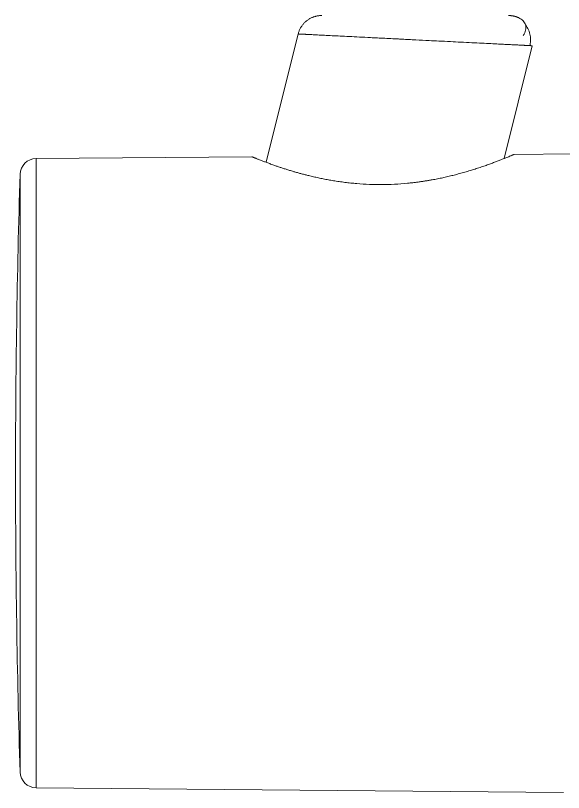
# Model space of a CAD drawing. Extents: x 3274 to 6433, y 0 to 2315.
# Drawn here: x 4178.82 to 4212.67, y 911.17 to 959.12 of the extents above; entities that cross this region are included whole.
import ezdxf

# ---------------------------------------------------------------- set-up
doc = ezdxf.new("R2010")
doc.units = 0
doc.header["$LTSCALE"] = 4
doc.header["$MEASUREMENT"] = 0
doc.layers.add('1', color=7, linetype='CONTINUOUS', true_color=0xffffff)

msp = doc.modelspace()

# ---------------------------------------------------------------- linework, layer by layer
at = {"layer": '1', "color": 7, "linetype": 'Continuous', "lineweight": 18}
for p, q in [((4196.279, 957.98), (4194.305, 950.064)), ((4210.733, 957.255), (4208.997, 950.292)), ((4193.415, 950.406), (4180.091, 950.29)), ((4213.215, 950.579), (4209.615, 950.548)), ((4179.1, 949.321), (4179.1, 912.424)), ((4180.091, 911.455), (4212.666, 911.17))]:
    msp.add_line(p, q, dxfattribs=at)
at = {"layer": '1', "color": 7, "linetype": 'Continuous', "lineweight": 13}
msp.add_line((4180.091, 950.29), (4180.091, 911.455), dxfattribs=at)
at = {"layer": '1', "color": 7, "linetype": 'Continuous', "lineweight": 18}
for centre, radius, start, end in [((4180.1, 949.29), 1, 90.5, 178.238), ((4778.817, 930.872), 600, 178.238022, 180), ((4778.817, 930.872), 600, 180, 181.761978), ((4180.1, 912.455), 1, 181.762, 269.5)]:
    msp.add_arc(centre, radius, start, end, dxfattribs=at)
for points, weights in [([(4197.734, 959.118), (4197.041, 959.118), (4196.458, 958.699), (4196.279, 957.98)], [1.23788287851, 1.01018036871, 0.945946221873, 1.045180438]), ([(4209.277, 959.118), (4209.487, 959.118), (4209.698, 959.074), (4209.899, 958.983)], [1.23788319625, 1.15889608126, 1.09957922178, 1.05993261781])]:
    msp.add_rational_spline(points, weights, degree=3, dxfattribs=at)
for points, knots in [([(4210.182, 957.885), (4210.258, 958.002), (4210.355, 958.226), (4210.349, 958.544), (4210.192, 958.807), (4210.009, 958.932), (4209.899, 958.983)], [0, 0, 0, 0, 0.257646, 0.512717, 0.761311, 1, 1, 1, 1]), ([(4210.585, 957.241), (4210.611, 957.343), (4210.642, 957.556), (4210.62, 957.894), (4210.517, 958.236), (4210.396, 958.442), (4210.321, 958.541)], [0, 0, 0, 0, 0.226825, 0.472406, 0.732304, 1, 1, 1, 1]), ([(4210.733, 957.255), (4210.733, 957.255), (4210.733, 957.255), (4210.732, 957.255), (4210.732, 957.255), (4210.731, 957.255), (4210.73, 957.255), (4210.728, 957.255), (4210.727, 957.255), (4210.725, 957.255), (4210.723, 957.255), (4210.72, 957.255), (4210.718, 957.255), (4210.715, 957.256), (4210.712, 957.256), (4210.709, 957.256), (4210.705, 957.256), (4210.701, 957.256), (4210.697, 957.256), (4210.693, 957.257), (4210.688, 957.257), (4210.684, 957.257), (4210.679, 957.257), (4210.673, 957.258), (4210.668, 957.258), (4210.662, 957.258), (4210.656, 957.258), (4210.65, 957.259), (4210.643, 957.259), (4210.636, 957.259), (4210.629, 957.26), (4210.622, 957.26), (4210.615, 957.261), (4210.607, 957.261), (4210.599, 957.261), (4210.593, 957.262), (4210.59, 957.262), (4210.59, 957.262)], [0, 0, 0, 0, 0.029169, 0.05835, 0.087542, 0.116746, 0.145962, 0.175189, 0.204427, 0.233678, 0.26294, 0.292214, 0.3215, 0.350798, 0.380107, 0.409429, 0.438762, 0.468108, 0.497465, 0.526835, 0.556217, 0.585611, 0.615017, 0.644435, 0.673866, 0.703309, 0.732764, 0.762232, 0.791713, 0.821205, 0.85071, 0.880228, 0.909759, 0.939302, 0.968857, 0.998426, 1, 1, 1, 1]), ([(4209.615, 950.548), (4209.615, 950.548), (4209.615, 950.548), (4209.614, 950.547), (4209.614, 950.547), (4209.613, 950.547), (4209.612, 950.546), (4209.611, 950.546), (4209.609, 950.545), (4209.607, 950.544), (4209.605, 950.544), (4209.603, 950.543), (4209.601, 950.542), (4209.598, 950.54), (4209.595, 950.539), (4209.592, 950.538), (4209.588, 950.536), (4209.585, 950.535), (4209.581, 950.533), (4209.577, 950.531), (4209.572, 950.529), (4209.568, 950.527), (4209.563, 950.525), (4209.558, 950.523), (4209.553, 950.521), (4209.547, 950.519), (4209.541, 950.516), (4209.535, 950.514), (4209.529, 950.511), (4209.523, 950.508), (4209.516, 950.505), (4209.509, 950.502), (4209.502, 950.499), (4209.494, 950.496), (4209.487, 950.493), (4209.479, 950.49), (4209.449, 950.477), (4209.39, 950.452), (4209.287, 950.409), (4209.167, 950.359), (4209.047, 950.311), (4208.936, 950.267), (4208.842, 950.229), (4208.741, 950.19), (4208.636, 950.149), (4208.525, 950.106), (4208.409, 950.062), (4208.287, 950.016), (4208.161, 949.97), (4208.029, 949.922), (4207.891, 949.873), (4207.748, 949.823), (4207.598, 949.773), (4207.443, 949.721), (4207.238, 949.654), (4206.98, 949.573), (4206.662, 949.478), (4206.334, 949.384), (4206.057, 949.311), (4205.838, 949.255), (4205.682, 949.217), (4205.525, 949.18), (4205.366, 949.143), (4205.206, 949.108), (4205.045, 949.074), (4204.883, 949.041), (4204.719, 949.009), (4204.54, 948.975), (4204.345, 948.941), (4204.132, 948.906), (4203.917, 948.874), (4203.698, 948.844), (4203.477, 948.816), (4203.252, 948.79), (4202.839, 948.748), (4202.236, 948.703), (4201.449, 948.68), (4200.669, 948.694), (4200.031, 948.734), (4199.528, 948.78), (4199.164, 948.821), (4198.807, 948.869), (4198.52, 948.913), (4198.299, 948.95), (4198.141, 948.978), (4197.984, 949.007), (4197.829, 949.037), (4197.675, 949.068), (4197.523, 949.1), (4197.372, 949.133), (4197.224, 949.167), (4197.076, 949.201), (4196.904, 949.243), (4196.708, 949.292), (4196.491, 949.349), (4196.278, 949.408), (4196.069, 949.467), (4195.855, 949.531), (4195.638, 949.597), (4195.42, 949.666), (4195.213, 949.733), (4195.017, 949.799), (4194.847, 949.858), (4194.702, 949.91), (4194.577, 949.954), (4194.458, 949.998), (4194.345, 950.04), (4194.239, 950.08), (4194.138, 950.118), (4194.038, 950.157), (4193.941, 950.194), (4193.848, 950.231), (4193.764, 950.264), (4193.688, 950.295), (4193.621, 950.322), (4193.577, 950.34), (4193.549, 950.351), (4193.533, 950.357), (4193.519, 950.363), (4193.506, 950.369), (4193.493, 950.374), (4193.482, 950.379), (4193.471, 950.383), (4193.461, 950.387), (4193.452, 950.391), (4193.444, 950.394), (4193.437, 950.397), (4193.431, 950.399), (4193.426, 950.401), (4193.422, 950.403), (4193.419, 950.405), (4193.417, 950.406), (4193.415, 950.406), (4193.415, 950.406), (4193.415, 950.406)], [0, 0, 0, 0, 0.001711, 0.003422, 0.005132, 0.006841, 0.008551, 0.010259, 0.011968, 0.013676, 0.015383, 0.017091, 0.018798, 0.020506, 0.022213, 0.02392, 0.025627, 0.027334, 0.029042, 0.030749, 0.032457, 0.034165, 0.035873, 0.037582, 0.039291, 0.041001, 0.042711, 0.044422, 0.046133, 0.047845, 0.049558, 0.051271, 0.052985, 0.0547, 0.056416, 0.058133, 0.059851, 0.075386, 0.090874, 0.106352, 0.121855, 0.130915, 0.13995, 0.148966, 0.157969, 0.166964, 0.175959, 0.18496, 0.193973, 0.202947, 0.211961, 0.221021, 0.230134, 0.239308, 0.248548, 0.265452, 0.282152, 0.298689, 0.315105, 0.322397, 0.329643, 0.336847, 0.344012, 0.351141, 0.358239, 0.365308, 0.372352, 0.379375, 0.388182, 0.397003, 0.405845, 0.414717, 0.423627, 0.432583, 0.441594, 0.472819, 0.503159, 0.532804, 0.563231, 0.578051, 0.592744, 0.607348, 0.621898, 0.628702, 0.635507, 0.642316, 0.649132, 0.655959, 0.6628, 0.669659, 0.676537, 0.68344, 0.690368, 0.701126, 0.711958, 0.722876, 0.733892, 0.745017, 0.75789, 0.770683, 0.783412, 0.796098, 0.808758, 0.818143, 0.827502, 0.836844, 0.846174, 0.855501, 0.864831, 0.874172, 0.884951, 0.895723, 0.9065, 0.917294, 0.928117, 0.938981, 0.942373, 0.945763, 0.949152, 0.952538, 0.955924, 0.959309, 0.962693, 0.966077, 0.969461, 0.972847, 0.976233, 0.979621, 0.98301, 0.986402, 0.989797, 0.993194, 0.996595, 1, 1, 1, 1])]:
    msp.add_open_spline(points, degree=3, knots=knots, dxfattribs=at)
at = {"layer": '1', "color": 7, "linetype": 'Continuous', "lineweight": 13}
msp.add_open_spline([(4210.59, 957.262), (4210.587, 957.262), (4210.582, 957.262), (4210.573, 957.263), (4210.564, 957.263), (4210.555, 957.264), (4210.545, 957.264), (4210.536, 957.265), (4210.526, 957.265), (4210.515, 957.266), (4210.505, 957.266), (4210.494, 957.267), (4210.483, 957.267), (4210.472, 957.268), (4210.46, 957.268), (4210.449, 957.269), (4210.437, 957.27), (4210.424, 957.27), (4210.412, 957.271), (4210.399, 957.271), (4210.386, 957.272), (4210.373, 957.273), (4210.36, 957.273), (4210.346, 957.274), (4210.332, 957.275), (4210.318, 957.276), (4210.303, 957.276), (4210.289, 957.277), (4210.274, 957.278), (4210.258, 957.278), (4210.243, 957.279), (4210.227, 957.28), (4210.211, 957.281), (4210.133, 957.285), (4209.976, 957.293), (4209.71, 957.306), (4209.403, 957.321), (4209.053, 957.339), (4208.647, 957.359), (4208.174, 957.383), (4207.622, 957.411), (4207.002, 957.442), (4206.352, 957.475), (4205.665, 957.509), (4205.011, 957.542), (4204.295, 957.578), (4203.67, 957.609), (4203.115, 957.637), (4202.728, 957.657), (4202.406, 957.673), (4202.045, 957.691), (4201.638, 957.711), (4201.18, 957.734), (4200.652, 957.761), (4200.065, 957.79), (4199.437, 957.822), (4198.878, 957.85), (4198.362, 957.876), (4197.89, 957.9), (4197.466, 957.921), (4197.108, 957.939), (4196.9, 957.949), (4196.793, 957.955), (4196.764, 957.956), (4196.735, 957.958), (4196.707, 957.959), (4196.679, 957.96), (4196.653, 957.962), (4196.628, 957.963), (4196.603, 957.964), (4196.579, 957.965), (4196.557, 957.967), (4196.535, 957.968), (4196.514, 957.969), (4196.494, 957.97), (4196.475, 957.971), (4196.456, 957.972), (4196.439, 957.973), (4196.423, 957.973), (4196.407, 957.974), (4196.392, 957.975), (4196.378, 957.976), (4196.366, 957.976), (4196.354, 957.977), (4196.342, 957.977), (4196.332, 957.978), (4196.323, 957.978), (4196.315, 957.979), (4196.307, 957.979), (4196.3, 957.979), (4196.295, 957.98), (4196.29, 957.98), (4196.286, 957.98), (4196.283, 957.98), (4196.28, 957.98), (4196.279, 957.98), (4196.279, 957.98), (4196.279, 957.98)], degree=3, knots=[0, 0, 0, 0, 0.001876, 0.003857, 0.00584, 0.007824, 0.009808, 0.011794, 0.01378, 0.015767, 0.017755, 0.019744, 0.021733, 0.023724, 0.025715, 0.027708, 0.029701, 0.031695, 0.03369, 0.035686, 0.037683, 0.03968, 0.041679, 0.043678, 0.045679, 0.04768, 0.049682, 0.051686, 0.05369, 0.055695, 0.0577, 0.059707, 0.061715, 0.063724, 0.089074, 0.1149, 0.141208, 0.168001, 0.195283, 0.226318, 0.259026, 0.293411, 0.329475, 0.361521, 0.397133, 0.425511, 0.46464, 0.48606, 0.504474, 0.519882, 0.532283, 0.556596, 0.579244, 0.600229, 0.636651, 0.671337, 0.70429, 0.735513, 0.769881, 0.803464, 0.836271, 0.86831, 0.872125, 0.875938, 0.879747, 0.883553, 0.887355, 0.891154, 0.89495, 0.898743, 0.902533, 0.906319, 0.910103, 0.913883, 0.91766, 0.921434, 0.925205, 0.928972, 0.932737, 0.936499, 0.940258, 0.944013, 0.947766, 0.951516, 0.955262, 0.959006, 0.962747, 0.966485, 0.97022, 0.973953, 0.977682, 0.981409, 0.985133, 0.988854, 0.992572, 0.996287, 1, 1, 1, 1], dxfattribs=at)

doc.saveas('drawing.dxf')
